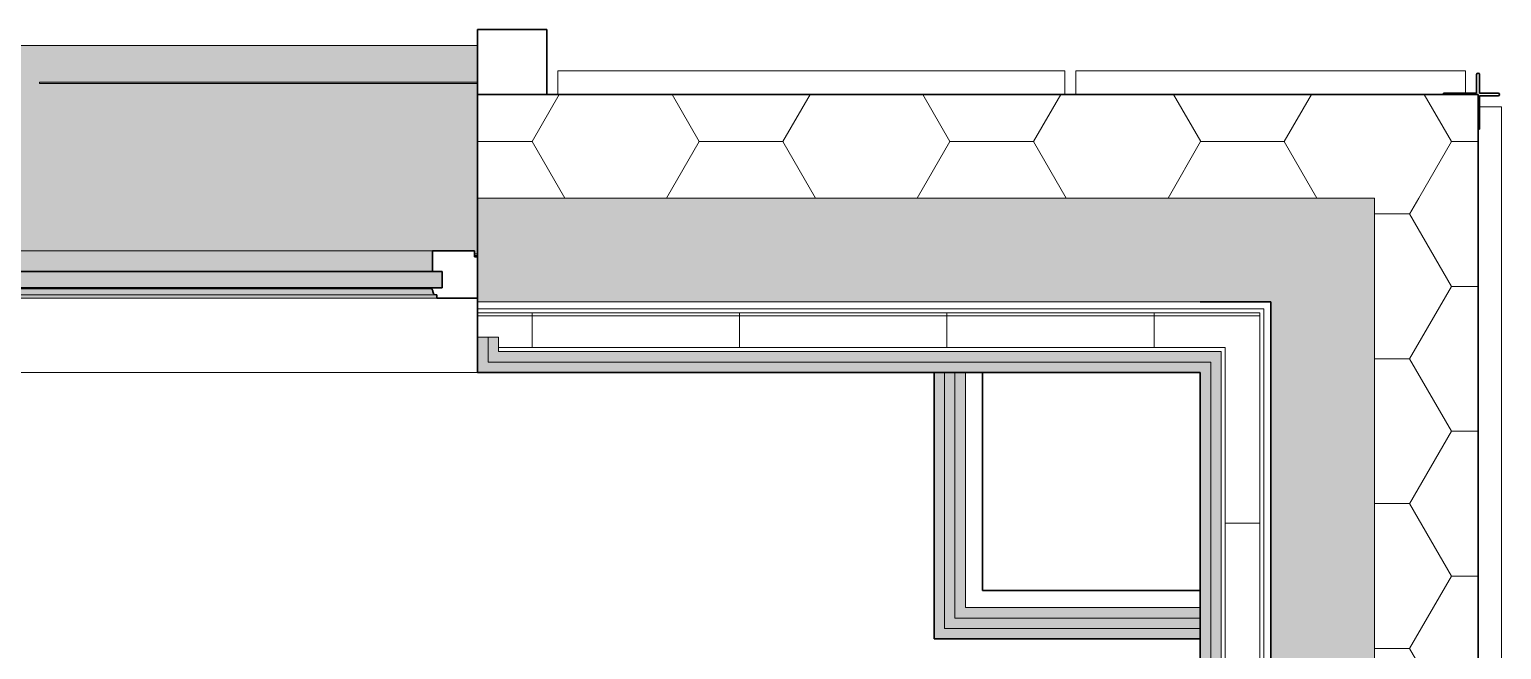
# Model space of a CAD drawing. Header units: millimetres. Extents: x 155920 to 295199, y -4084 to 97293.
# Drawn here: x 229044 to 231175, y 33844 to 34741 of the extents above; entities that cross this region are included whole.
import ezdxf

# ---------------------------------------------------------------- set-up
doc = ezdxf.new("R2010")
doc.units = ezdxf.units.MM
doc.header["$MEASUREMENT"] = 0
for name, color, linetype, lineweight in [('A-GLAZ', 7, 'CONTINUOUS', 9), ('A-GLAZ-CURT', 7, 'CONTINUOUS', 9), ('A-GLAZ-CWMG', 7, 'CONTINUOUS', 9), ('A-WALL', 7, 'CONTINUOUS', 9), ('A-WALL-PATT', 7, 'CONTINUOUS', 25), ('I-WALL', 7, 'CONTINUOUS', 9)]:
    doc.layers.add(name, color=color, linetype=linetype, lineweight=lineweight)

msp = doc.modelspace()

# ---------------------------------------------------------------- hatches: boundary and pattern name
at = {"layer": 'A-GLAZ'}
for points in [[(229688.5, 34416.7), (229692.8, 34416.7), (229692.8, 34718.3), (220908.8, 34718.3), (220908.8, 34416.7), (220913.2, 34416.7), (220913.2, 34421.3), (222104.5, 34421.3), (222104.5, 34416.7), (223441.2, 34416.7), (223441.2, 34421.3), (224632.5, 34421.3), (224632.5, 34416.7), (225969.2, 34416.7), (225969.2, 34421.3), (227160.5, 34421.3), (227160.5, 34416.7), (228497.2, 34416.7), (228497.2, 34421.3), (229688.5, 34421.3)], [(229627.6, 34391.4), (229627.6, 34421.3), (228558, 34421.3), (228558, 34391.4), (229550.6, 34391.4)], [(229641.6, 34367.4), (229641.6, 34391.4), (228544.1, 34391.4), (228544.1, 34367.4), (229550.6, 34367.4)], [(229633.6, 34352.5), (229633.6, 34357.5), (228552, 34357.5), (228552, 34352.5), (229632.1, 34352.5)], [(229632.1, 34357.5), (229628.7, 34359.8), (229627.4, 34362.4), (228557.8, 34362.4), (228556, 34358.7), (228555.8, 34357.5), (229629.8, 34357.5)], [(229627.8, 34362.4), (229626.4, 34366.3), (228559.3, 34366.3), (228558, 34362.4), (229627.6, 34362.4)], [(229626.4, 34366.3), (229626.4, 34367.4), (229550.6, 34366.3)]]:
    msp.add_hatch(color=256, dxfattribs=at).paths.add_polyline_path(points, flags=0)
h = msp.add_hatch(color=256, dxfattribs=at)
h.paths.add_polyline_path([(229692.8, 34414.6), (229692.8, 34416.7), (229688.5, 34416.7), (229688.5, 34414.6)], flags=0)
h.paths.add_polyline_path([(228497.2, 34414.6), (228497.2, 34416.7), (227160.5, 34416.7), (227160.5, 34414.6), (228492.2, 34414.6)], flags=0)
h.paths.add_polyline_path([(225964.2, 34414.6), (225969.2, 34414.6), (225969.2, 34416.7), (224632.5, 34416.7), (224632.5, 34414.6), (225514, 34414.6)], flags=0)
h.paths.add_polyline_path([(223441.2, 34414.6), (223441.2, 34416.7), (222104.5, 34416.7), (222104.5, 34414.6), (223436.2, 34414.6)], flags=0)
h.paths.add_polyline_path([(220913.2, 34414.6), (220913.2, 34416.7), (220908.8, 34416.7), (220908.8, 34414.6)], flags=0)
at = {"layer": 'A-WALL-PATT', "lineweight": 9}
h = msp.add_hatch(color=256, dxfattribs=at)
h.paths.add_polyline_path([(230738.8, 34347.3), (230990.8, 34347.3), (230990.8, 34497.3), (229692.8, 34497.3), (229692.8, 34347.3), (230298.1, 34347.3)], flags=0)
h.paths.add_polyline_path([(220908.8, 34347.3), (220908.8, 34497.3), (202317.8, 34497.3), (202317.8, 34347.3), (220879.3, 34347.3)], flags=0)
h.paths.add_polyline_path([(199908.8, 34347.3), (199908.8, 34497.3), (197442.8, 34497.3), (197442.8, 34347.3), (199799.2, 34347.3)], flags=0)
h.paths.add_polyline_path([(194658.8, 34347.3), (194658.8, 34497.3), (192497.8, 34497.3), (192512, 34491.5), (192517.8, 34477.3), (192517.8, 34367.3), (192512, 34353.2), (192497.8, 34347.3), (194417.1, 34347.3)], flags=0)
h.paths.add_polyline_path([(192423.7, 34347.3), (192435, 34348.5), (192423.7, 34353.2), (192417.8, 34367.3), (192417.8, 34347.3)], flags=0)
h.paths.add_polyline_path([(190803, 34347.3), (190808.8, 34347.3), (190808.8, 34367.3), (190803, 34353.2), (190788.8, 34347.3), (190798.8, 34347.3)], flags=0)
h.paths.add_polyline_path([(190718.8, 34347.3), (190728.8, 34347.3), (190714.7, 34353.2), (190708.8, 34367.3), (190708.8, 34477.3), (190714.7, 34491.5), (190728.8, 34497.3), (187318, 34497.3), (187318, 34347.3), (190714.7, 34347.3)], flags=0)
h.paths.add_polyline_path([(183652.8, 34347.3), (185283.8, 34347.3), (185283.8, 34497.3), (159942.8, 34497.3), (159942.8, 34347.3), (183432.8, 34347.3)], flags=0)
h.paths.add_polyline_path([(157908.7, 34347.3), (157908.7, 34497.3), (156603.8, 34497.3), (156603.8, 34347.3), (157340, 34347.3)], flags=0)
h.paths.add_polyline_path([(192442.8, 34357.3), (192497.8, 34357.3), (192504.9, 34360.3), (192507.8, 34367.3), (192507.8, 34477.3), (192504.9, 34484.4), (192497.8, 34487.3), (192442.8, 34487.3), (192442.8, 34437.3), (192427.8, 34437.3), (192427.8, 34367.3), (192430.8, 34360.3), (192437.8, 34357.3)], flags=0)
h.paths.add_polyline_path([(190728.8, 34357.3), (190788.8, 34357.3), (190795.9, 34360.3), (190798.8, 34367.3), (190798.8, 34437.3), (190783.8, 34437.3), (190783.8, 34487.3), (190728.8, 34487.3), (190721.8, 34484.4), (190718.8, 34477.3), (190718.8, 34367.3), (190721.8, 34360.3)], flags=0)
h = msp.add_hatch(color=256, dxfattribs=at)
h.paths.add_polyline_path([(230896.1, 15085.3), (230990.8, 15085.3), (230990.8, 17415.3), (230840.8, 17415.3), (230840.8, 15085.3)], flags=0)
h.paths.add_polyline_path([(230990.8, 23949.3), (230990.8, 26710.3), (230985, 26696.2), (230970.8, 26690.3), (230860.8, 26690.3), (230846.7, 26696.2), (230840.8, 26710.3), (230840.8, 23949.3), (230896.1, 23949.3)], flags=0)
h.paths.add_polyline_path([(230970.8, 26700.3), (230977.9, 26703.3), (230980.8, 26710.3), (230980.8, 26770.3), (230977.9, 26777.4), (230970.8, 26780.3), (230860.8, 26780.3), (230853.8, 26777.4), (230850.8, 26770.3), (230850.8, 26710.3), (230853.8, 26703.3), (230860.8, 26700.3), (230896.1, 26700.3)], flags=0)
h.paths.add_polyline_path([(230990.8, 26770.3), (230990.8, 26790.3), (230970.8, 26790.3), (230985, 26784.5), (230989.9, 26772.6)], flags=0)
h.paths.add_polyline_path([(230840.8, 26770.3), (230846.7, 26784.5), (230860.8, 26790.3), (230840.8, 26790.3), (230840.8, 26777.4)], flags=0)
h.paths.add_polyline_path([(230846.7, 28449.3), (230990.8, 28449.3), (230990.8, 28469.3), (230985, 28455.2), (230970.8, 28449.3), (230860.8, 28449.3), (230846.7, 28455.2), (230840.8, 28469.3), (230840.8, 28449.3)], flags=0)
h.paths.add_polyline_path([(230860.8, 28459.3), (230970.8, 28459.3), (230977.9, 28462.3), (230980.8, 28469.3), (230980.8, 28529.3), (230977.9, 28536.4), (230970.8, 28539.3), (230860.8, 28539.3), (230853.8, 28536.4), (230850.8, 28529.3), (230850.8, 28469.3), (230853.8, 28462.3)], flags=0)
h.paths.add_polyline_path([(230840.8, 28529.3), (230846.7, 28543.5), (230860.8, 28549.3), (230970.8, 28549.3), (230985, 28543.5), (230990.8, 28529.3), (230990.8, 34347.3), (230840.8, 34347.3), (230840.8, 28536.4)], flags=0)
for points in [[(230738.8, 34245.3), (230738.8, 34260.3), (229707.8, 34260.3), (229707.8, 34296.3), (229692.8, 34296.3), (229692.8, 34245.3), (230597.1, 34245.3)], [(230368.7, 33860), (230368.7, 34245.3), (230353.7, 34245.3), (230353.7, 33860)], [(230423.7, 33860), (230738.8, 33860), (230738.8, 33875), (230368.7, 33875), (230368.7, 33860)]]:
    msp.add_hatch(color=256, dxfattribs=at).paths.add_polyline_path(points, flags=0)
at = {"layer": 'A-WALL-PATT', "lineweight": 5}
for points in [[(230753.8, 34260.3), (230753.8, 34275.3), (229722.8, 34275.3), (229722.8, 34296.3), (229707.8, 34296.3), (229707.8, 34260.3), (230738.8, 34260.3)], [(230753.8, 29907.3), (230768.8, 29907.3), (230768.8, 34275.3), (230753.8, 34275.3), (230753.8, 29920.8)], [(230383.7, 33875), (230383.7, 34245.3), (230368.7, 34245.3), (230368.7, 33875)], [(230398.7, 33890), (230398.7, 34245.3), (230383.7, 34245.3), (230383.7, 33890)], [(230738.8, 29907.3), (230753.8, 29907.3), (230753.8, 34260.3), (230738.8, 34260.3), (230738.8, 29920.8)], [(230398.7, 33890), (230738.8, 33890), (230738.8, 33905), (230398.7, 33905)], [(230423.7, 33875), (230738.8, 33875), (230738.8, 33890), (230383.7, 33890), (230383.7, 33875)]]:
    msp.add_hatch(color=256, dxfattribs=at).paths.add_polyline_path(points, flags=0)

# ---------------------------------------------------------------- linework, layer by layer
at = {"layer": 'A-GLAZ', "lineweight": 30}
for p, q in [((229792.8, 34741.3), (229692.8, 34741.3)), ((229692.8, 34741.3), (229692.8, 34647.3)), ((229792.8, 34647.3), (229792.8, 34741.3)), ((229688.5, 34421.3), (229627.6, 34421.3)), ((229627.6, 34421.3), (229627.6, 34391.4)), ((229688.5, 34412.3), (229688.5, 34421.3)), ((229692.8, 34412.3), (229688.5, 34412.3)), ((229641.6, 34391.4), (228544.1, 34391.4)), ((229627.6, 34391.4), (229641.6, 34391.4)), ((229641.6, 34367.4), (229641.6, 34391.4)), ((229641.6, 34391.4), (229641.6, 34367.4)), ((228544.1, 34367.4), (229641.6, 34367.4)), ((229641.6, 34367.4), (229626.4, 34367.4)), ((229626.4, 34367.4), (229626.4, 34366.3)), ((229632.1, 34357.5), (229633.6, 34357.5)), ((229633.6, 34357.5), (229633.6, 34352.5)), ((229633.6, 34352.5), (229692.8, 34352.5))]:
    msp.add_line(p, q, dxfattribs=at)
at = {"layer": 'A-GLAZ'}
for p, q in [((229692.8, 34718.3), (220908.8, 34718.3)), ((229627.6, 34421.3), (228558, 34421.3)), ((229692.8, 34416.7), (229688.5, 34416.7)), ((229692.8, 34414.6), (229688.5, 34414.6)), ((228552, 34352.5), (229633.6, 34352.5)), ((229632.1, 34357.5), (228553.6, 34357.5)), ((229626.4, 34366.3), (228559.3, 34366.3)), ((229633.6, 34357.5), (229632.1, 34357.5))]:
    msp.add_line(p, q, dxfattribs=at)
at = {"layer": 'A-GLAZ', "lineweight": 30}
for centre, radius, start, end in [((229620.5, 34361.9), 7.4, 3.4261, 36.5739), ((229633.2, 34362.7), 5.36, 183.4261, 258.0476)]:
    msp.add_arc(centre, radius, start, end, dxfattribs=at)
at = {"layer": 'A-GLAZ'}
msp.add_open_spline([(229626.4, 34366.3), (229626.7, 34366), (229626.9, 34365.6), (229627.1, 34365.1)], degree=3, dxfattribs=at)
for points, knots in [([(229627.8, 34362.4), (229627.9, 34361.9), (229628, 34361.2), (229628.4, 34360.4), (229628.6, 34360), (229628.7, 34359.8)], [-1, -1, -1, -1, -0.8, -0.7, -0.6, -0.6, -0.6, -0.6]), ([(229629.6, 34358.7), (229629.8, 34358.5), (229630.2, 34358.3), (229631, 34357.8), (229631.6, 34357.6), (229632.1, 34357.5)], [-0.4, -0.4, -0.4, -0.4, -0.3, -0.2, 0, 0, 0, 0])]:
    msp.add_open_spline(points, degree=3, knots=knots, dxfattribs=at)
at = {"layer": 'A-GLAZ-CURT', "lineweight": 20}
for p, q in [((230542.8, 34681.3), (229808.8, 34681.3)), ((229808.8, 34681.3), (229808.8, 34647.3)), ((230542.8, 34647.3), (230542.8, 34681.3)), ((231122.8, 34681.3), (230558.8, 34681.3)), ((230558.8, 34681.3), (230558.8, 34647.3)), ((231122.8, 34647.3), (231122.8, 34681.3)), ((229808.8, 34647.3), (230542.8, 34647.3)), ((230558.8, 34647.3), (231122.8, 34647.3)), ((231140.8, 34629.3), (231140.8, 33065.3)), ((231174.8, 34629.3), (231140.8, 34629.3)), ((231174.8, 33065.3), (231174.8, 34629.3))]:
    msp.add_line(p, q, dxfattribs=at)
at = {"layer": 'A-GLAZ-CWMG'}
for p, q in [((229058.8, 34663.3), (229058.8, 34665.3)), ((229058.8, 34665.3), (229425.8, 34665.3)), ((229425.8, 34663.3), (229058.8, 34663.3)), ((229425.8, 34665.3), (229692.8, 34665.3)), ((229692.8, 34663.3), (229425.8, 34663.3))]:
    msp.add_line(p, q, dxfattribs=at)
at = {"layer": 'A-WALL', "lineweight": 30}
for p, q in [((231138.8, 34676.3), (231138.8, 34649.3)), ((231142.8, 34649.3), (231142.8, 34676.3)), ((231140.8, 34647.3), (229692.8, 34647.3)), ((229692.8, 34647.3), (229692.8, 34347.3)), ((231090.8, 34649.3), (231090.8, 34647.3)), ((231138.8, 34649.3), (231090.8, 34649.3)), ((231090.8, 34647.3), (231140.8, 34647.3)), ((231140.8, 34497.3), (231140.8, 34647.3)), ((231140.8, 34647.3), (231140.8, 34597.3)), ((231169.8, 34649.3), (231142.8, 34649.3)), ((231142.8, 34597.3), (231142.8, 34645.3)), ((231142.8, 34645.3), (231169.8, 34645.3)), ((231140.8, 34597.3), (231142.8, 34597.3)), ((231140.8, 34347.3), (231140.8, 34497.3)), ((230738.8, 34347.3), (230840.8, 34347.3)), ((230840.8, 34347.3), (230840.8, 29907.3)), ((231140.8, 28449.3), (231140.8, 34347.3))]:
    msp.add_line(p, q, dxfattribs=at)
at = {"layer": 'A-WALL'}
for p, q in [((229692.8, 34497.3), (230990.8, 34497.3)), ((230990.8, 34497.3), (230990.8, 34347.3)), ((229692.8, 34347.3), (230738.8, 34347.3)), ((230738.8, 34347.3), (229692.8, 34347.3)), ((229692.8, 34337.3), (230738.8, 34337.3)), ((229692.8, 34331.3), (230738.8, 34331.3)), ((230830.8, 34347.3), (230738.8, 34347.3)), ((230738.8, 34337.3), (230824.8, 34337.3)), ((230738.8, 34331.3), (230774.8, 34331.3)), ((230774.8, 34331.3), (230824.8, 34331.3)), ((230824.8, 34337.3), (230830.8, 34337.3)), ((230824.8, 34331.3), (230824.8, 29907.3)), ((230830.8, 34337.3), (230830.8, 29907.3)), ((230990.8, 34347.3), (230990.8, 28529.3)), ((229707.8, 34296.3), (229692.8, 34296.3)), ((229722.8, 34296.3), (229707.8, 34296.3)), ((229707.8, 34296.3), (229707.8, 34260.3)), ((229722.8, 34296.3), (229722.8, 34281.3)), ((229722.8, 34281.3), (229722.8, 34275.3)), ((229722.8, 34281.3), (230738.8, 34281.3)), ((229722.8, 34275.3), (230738.8, 34275.3)), ((230738.8, 34281.3), (230768.8, 34281.3)), ((230738.8, 34275.3), (230753.8, 34275.3)), ((230753.8, 34275.3), (230768.8, 34275.3)), ((230768.8, 34281.3), (230774.8, 34281.3)), ((230768.8, 34275.3), (230768.8, 29907.3)), ((230774.8, 34281.3), (230774.8, 29907.3)), ((229707.8, 34260.3), (230738.8, 34260.3)), ((230368.7, 33875), (230368.7, 34245.3)), ((230383.7, 33890), (230383.7, 34245.3)), ((230398.7, 33905), (230398.7, 34245.3)), ((230738.8, 34260.3), (230753.8, 34260.3)), ((230753.8, 34260.3), (230753.8, 29907.3)), ((230423.7, 33905), (230398.7, 33905)), ((230738.8, 33905), (230423.7, 33905)), ((230398.7, 33890), (230383.7, 33890)), ((230423.7, 33890), (230398.7, 33890)), ((230738.8, 33890), (230423.7, 33890)), ((230383.7, 33875), (230368.7, 33875)), ((230423.7, 33875), (230383.7, 33875)), ((230738.8, 33875), (230423.7, 33875))]:
    msp.add_line(p, q, dxfattribs=at)
at = {"layer": 'A-WALL', "lineweight": 30}
for centre, start, end in [((231140.8, 34676.3), 0, 180), ((231169.8, 34647.3), 270, 90)]:
    msp.add_arc(centre, 2, start, end, dxfattribs=at)
at = {"layer": 'A-WALL-PATT', "linetype": 'Continuous', "lineweight": 9}
for p, q in [((229771.6, 34579.1), (229811, 34647.3)), ((230013.6, 34579.3), (229974.3, 34647.3)), ((230134.5, 34579.1), (230173.9, 34647.3)), ((230376.5, 34579.3), (230337.2, 34647.3)), ((230497.4, 34579.1), (230536.8, 34647.3)), ((230739.4, 34579.3), (230700.1, 34647.3)), ((230860.3, 34579.1), (230899.7, 34647.3)), ((231102.3, 34579.3), (231063, 34647.3)), ((229692.8, 34579.3), (229771.5, 34579.3)), ((229819, 34497.3), (229771.7, 34579.3)), ((229966.3, 34497.3), (230013.5, 34579.1)), ((230013.4, 34579.3), (230134.4, 34579.3)), ((230013.5, 34579.1), (230013.5, 34579.1)), ((230013.5, 34579.1), (230013.5, 34579.1)), ((230181.9, 34497.3), (230134.6, 34579.3)), ((230329.2, 34497.3), (230376.4, 34579.1)), ((230376.3, 34579.3), (230497.3, 34579.3)), ((230376.4, 34579.1), (230376.4, 34579.1)), ((230376.4, 34579.1), (230376.4, 34579.1)), ((230544.8, 34497.3), (230497.5, 34579.3)), ((230692.1, 34497.3), (230739.3, 34579.1)), ((230739.2, 34579.3), (230860.2, 34579.3)), ((230739.3, 34579.1), (230739.3, 34579.1)), ((230739.3, 34579.1), (230739.3, 34579.1)), ((230907.7, 34497.3), (230860.4, 34579.3)), ((231055, 34497.3), (231102.2, 34579.1)), ((231102.2, 34579.3), (231140.8, 34579.3)), ((231102.2, 34579.1), (231102.2, 34579.1)), ((231102.2, 34579.1), (231102.2, 34579.1)), ((231041.8, 34474.4), (231055, 34497.3)), ((230990.8, 34474.5), (231041.7, 34474.5)), ((231102.3, 34369.7), (231041.8, 34474.5)), ((231041.8, 34264.8), (231102.2, 34369.6)), ((231102.2, 34369.7), (231140.8, 34369.7)), ((231102.2, 34369.6), (231102.2, 34369.6)), ((231102.2, 34369.6), (231102.2, 34369.6)), ((229692.8, 34327.3), (230774.8, 34327.3)), ((229771.8, 34281.3), (229771.8, 34331.3)), ((230071.8, 34281.3), (230071.8, 34331.3)), ((230371.8, 34281.3), (230371.8, 34331.3)), ((230671.8, 34281.3), (230671.8, 34331.3)), ((230774.8, 34327.3), (230824.8, 34327.3)), ((230990.8, 34265), (231041.7, 34265)), ((231102.3, 34160.2), (231041.8, 34265)), ((231041.8, 34055.3), (231102.2, 34160.1)), ((231102.2, 34160.2), (231140.8, 34160.2)), ((231102.2, 34160.1), (231102.2, 34160.1)), ((231102.2, 34160.1), (231102.2, 34160.1)), ((230990.8, 34055.5), (231041.7, 34055.5)), ((231102.3, 33950.7), (231041.8, 34055.5)), ((230774.8, 34027.3), (230824.8, 34027.3)), ((231041.8, 33845.8), (231102.2, 33950.5)), ((231102.2, 33950.7), (231140.8, 33950.7)), ((231102.2, 33950.5), (231102.2, 33950.5)), ((231102.2, 33950.5), (231102.2, 33950.5)), ((230990.8, 33845.9), (231041.7, 33845.9)), ((231102.3, 33741.2), (231041.8, 33845.9))]:
    msp.add_line(p, q, dxfattribs=at)
at = {"layer": 'I-WALL', "lineweight": 30}
for p, q in [((229692.8, 34347.3), (229692.8, 34245.3)), ((230840.8, 34347.3), (230830.8, 34347.3)), ((230840.8, 29907.3), (230840.8, 34347.3)), ((229692.8, 34245.3), (230738.8, 34245.3)), ((230353.7, 34245.3), (230353.7, 33860)), ((230423.7, 34245.3), (230353.7, 34245.3)), ((230423.7, 33930), (230423.7, 34245.3)), ((230738.8, 34245.3), (230738.8, 29907.3)), ((230738.8, 33930), (230423.7, 33930)), ((230738.8, 33860), (230738.8, 33930)), ((230353.7, 33860), (230368.7, 33860)), ((230368.7, 33860), (230423.7, 33860)), ((230423.7, 33860), (230738.8, 33860))]:
    msp.add_line(p, q, dxfattribs=at)
at = {"layer": 'I-WALL'}
msp.add_line((229692.8, 34245.3), (228492.8, 34245.3), dxfattribs=at)

doc.saveas('drawing.dxf')
